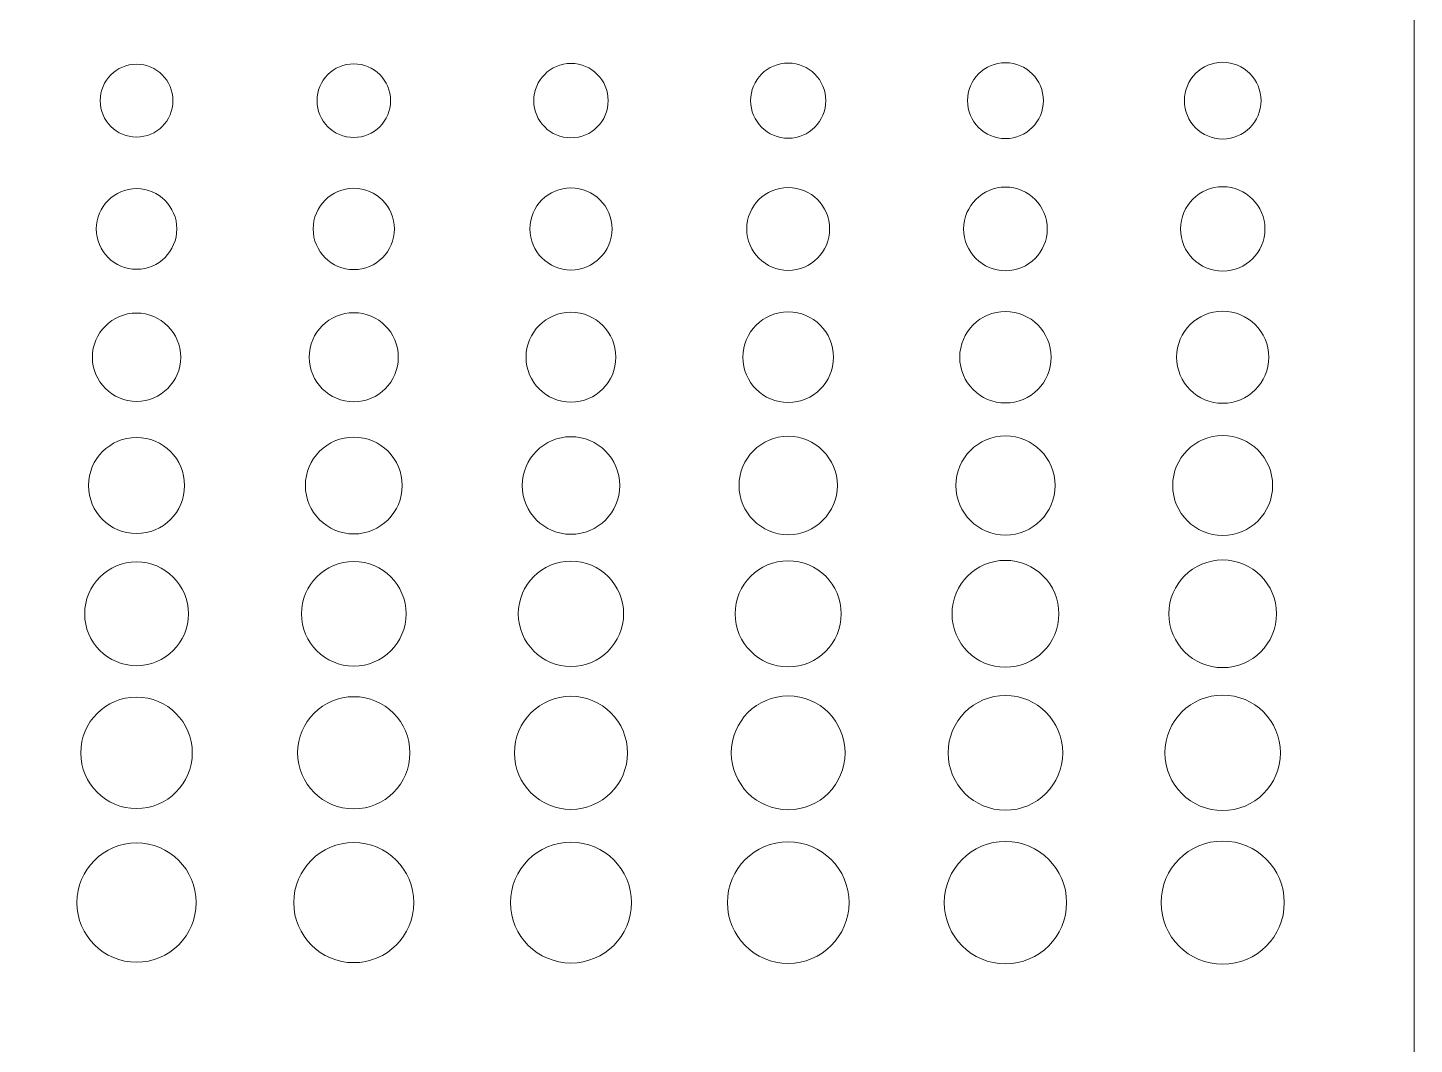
# Model space of a CAD drawing. Header units: inches. Extents: x 1.04 to 10.11, y -6.95 to -1.5.
# Drawn here: x 2.831 to 4.621, y -4.195 to -2.883 of the extents above; entities that cross this region are included whole.
import ezdxf

# ---------------------------------------------------------------- set-up
doc = ezdxf.new("R2010")
doc.units = ezdxf.units.IN
doc.header["$MEASUREMENT"] = 0
doc.layers.add('Layer 1', color=7, linetype='Continuous')

# ---------------------------------------------------------------- blocks, each defined once
blk = doc.blocks.new('block 69')
at = {"layer": 'Layer 1', "color": 7, "lineweight": 5, "true_color": 0xffffff}
for points in [[(2.9714, -2.9298), (2.9974, -2.9298), (3.0184, -2.9509), (3.0184, -2.9768), (3.0184, -3.0028), (2.9974, -3.0238), (2.9714, -3.0238), (2.9454, -3.0238), (2.9244, -3.0028), (2.9244, -2.9768), (2.9244, -2.9509), (2.9454, -2.9298), (2.9714, -2.9298)], [(3.2519, -2.9293), (3.2781, -2.9293), (3.2994, -2.9506), (3.2994, -2.9768), (3.2994, -3.0031), (3.2781, -3.0243), (3.2519, -3.0243), (3.2256, -3.0243), (3.2044, -3.0031), (3.2044, -2.9768), (3.2044, -2.9506), (3.2256, -2.9293), (3.2519, -2.9293)], [(3.5323, -2.9288), (3.5589, -2.9288), (3.5803, -2.9503), (3.5803, -2.9768), (3.5803, -3.0033), (3.5589, -3.0248), (3.5323, -3.0248), (3.5058, -3.0248), (3.4843, -3.0033), (3.4843, -2.9768), (3.4843, -2.9503), (3.5058, -2.9288), (3.5323, -2.9288)], [(3.8128, -2.9283), (3.8396, -2.9283), (3.8613, -2.95), (3.8613, -2.9768), (3.8613, -3.0036), (3.8396, -3.0253), (3.8128, -3.0253), (3.786, -3.0253), (3.7643, -3.0036), (3.7643, -2.9768), (3.7643, -2.95), (3.786, -2.9283), (3.8128, -2.9283)], [(4.0933, -2.9278), (4.1204, -2.9278), (4.1423, -2.9498), (4.1423, -2.9768), (4.1423, -3.0039), (4.1204, -3.0258), (4.0933, -3.0258), (4.0662, -3.0258), (4.0443, -3.0039), (4.0443, -2.9768), (4.0443, -2.9498), (4.0662, -2.9278), (4.0933, -2.9278)], [(4.3738, -2.9273), (4.4011, -2.9273), (4.4233, -2.9495), (4.4233, -2.9768), (4.4233, -3.0042), (4.4011, -3.0263), (4.3738, -3.0263), (4.3464, -3.0263), (4.3243, -3.0042), (4.3243, -2.9768), (4.3243, -2.9495), (4.3464, -2.9273), (4.3738, -2.9273)]]:
    blk.add_open_spline(points, degree=3, knots=[0, 0, 0, 0, 1, 1, 1, 2, 2, 2, 3, 3, 3, 4, 4, 4, 4], dxfattribs=at)
blk = doc.blocks.new('block 73')
at = {"layer": 'Layer 1', "color": 7, "lineweight": 5, "true_color": 0xffffff}
for points in [[(2.9714, -3.0904), (3.0001, -3.0904), (3.0234, -3.1137), (3.0234, -3.1424), (3.0234, -3.1711), (3.0001, -3.1944), (2.9714, -3.1944), (2.9427, -3.1944), (2.9194, -3.1711), (2.9194, -3.1424), (2.9194, -3.1137), (2.9427, -3.0904), (2.9714, -3.0904)], [(3.2519, -3.0899), (3.2809, -3.0899), (3.3044, -3.1134), (3.3044, -3.1424), (3.3044, -3.1714), (3.2809, -3.1949), (3.2519, -3.1949), (3.2229, -3.1949), (3.1994, -3.1714), (3.1994, -3.1424), (3.1994, -3.1134), (3.2229, -3.0899), (3.2519, -3.0899)], [(3.5323, -3.0894), (3.5616, -3.0894), (3.5853, -3.1131), (3.5853, -3.1424), (3.5853, -3.1717), (3.5616, -3.1954), (3.5323, -3.1954), (3.5031, -3.1954), (3.4793, -3.1717), (3.4793, -3.1424), (3.4793, -3.1131), (3.5031, -3.0894), (3.5323, -3.0894)], [(3.8128, -3.0889), (3.8424, -3.0889), (3.8663, -3.1129), (3.8663, -3.1424), (3.8663, -3.172), (3.8424, -3.1959), (3.8128, -3.1959), (3.7833, -3.1959), (3.7593, -3.172), (3.7593, -3.1424), (3.7593, -3.1129), (3.7833, -3.0889), (3.8128, -3.0889)], [(4.0933, -3.0884), (4.1231, -3.0884), (4.1473, -3.1126), (4.1473, -3.1424), (4.1473, -3.1722), (4.1231, -3.1964), (4.0933, -3.1964), (4.0635, -3.1964), (4.0393, -3.1722), (4.0393, -3.1424), (4.0393, -3.1126), (4.0635, -3.0884), (4.0933, -3.0884)], [(4.3738, -3.0879), (4.4039, -3.0879), (4.4283, -3.1123), (4.4283, -3.1424), (4.4283, -3.1725), (4.4039, -3.1969), (4.3738, -3.1969), (4.3437, -3.1969), (4.3193, -3.1725), (4.3193, -3.1424), (4.3193, -3.1123), (4.3437, -3.0879), (4.3738, -3.0879)]]:
    blk.add_open_spline(points, degree=3, knots=[0, 0, 0, 0, 1, 1, 1, 2, 2, 2, 3, 3, 3, 4, 4, 4, 4], dxfattribs=at)
blk = doc.blocks.new('block 77')
at = {"layer": 'Layer 1', "color": 7, "lineweight": 5, "true_color": 0xffffff}
for points in [[(2.9714, -3.251), (3.0029, -3.251), (3.0284, -3.2765), (3.0284, -3.308), (3.0284, -3.3395), (3.0029, -3.365), (2.9714, -3.365), (2.9399, -3.365), (2.9144, -3.3395), (2.9144, -3.308), (2.9144, -3.2765), (2.9399, -3.251), (2.9714, -3.251)], [(3.2519, -3.2505), (3.2836, -3.2505), (3.3094, -3.2762), (3.3094, -3.308), (3.3094, -3.3398), (3.2836, -3.3655), (3.2519, -3.3655), (3.2201, -3.3655), (3.1944, -3.3398), (3.1944, -3.308), (3.1944, -3.2762), (3.2201, -3.2505), (3.2519, -3.2505)], [(3.5323, -3.25), (3.5644, -3.25), (3.5903, -3.276), (3.5903, -3.308), (3.5903, -3.34), (3.5644, -3.366), (3.5323, -3.366), (3.5003, -3.366), (3.4743, -3.34), (3.4743, -3.308), (3.4743, -3.276), (3.5003, -3.25), (3.5323, -3.25)], [(3.8128, -3.2495), (3.8451, -3.2495), (3.8713, -3.2757), (3.8713, -3.308), (3.8713, -3.3403), (3.8451, -3.3665), (3.8128, -3.3665), (3.7805, -3.3665), (3.7543, -3.3403), (3.7543, -3.308), (3.7543, -3.2757), (3.7805, -3.2495), (3.8128, -3.2495)], [(4.0933, -3.249), (4.1259, -3.249), (4.1523, -3.2754), (4.1523, -3.308), (4.1523, -3.3406), (4.1259, -3.367), (4.0933, -3.367), (4.0607, -3.367), (4.0343, -3.3406), (4.0343, -3.308), (4.0343, -3.2754), (4.0607, -3.249), (4.0933, -3.249)], [(4.3738, -3.2485), (4.4066, -3.2485), (4.4333, -3.2751), (4.4333, -3.308), (4.4333, -3.3409), (4.4066, -3.3675), (4.3738, -3.3675), (4.3409, -3.3675), (4.3143, -3.3409), (4.3143, -3.308), (4.3143, -3.2751), (4.3409, -3.2485), (4.3738, -3.2485)]]:
    blk.add_open_spline(points, degree=3, knots=[0, 0, 0, 0, 1, 1, 1, 2, 2, 2, 3, 3, 3, 4, 4, 4, 4], dxfattribs=at)
blk = doc.blocks.new('block 81')
at = {"layer": 'Layer 1', "color": 7, "lineweight": 5, "true_color": 0xffffff}
for points in [[(2.9714, -3.4116), (3.0056, -3.4116), (3.0334, -3.4393), (3.0334, -3.4736), (3.0334, -3.5078), (3.0056, -3.5356), (2.9714, -3.5356), (2.9371, -3.5356), (2.9094, -3.5078), (2.9094, -3.4736), (2.9094, -3.4393), (2.9371, -3.4116), (2.9714, -3.4116)], [(3.2519, -3.4111), (3.2864, -3.4111), (3.3144, -3.4391), (3.3144, -3.4736), (3.3144, -3.5081), (3.2864, -3.5361), (3.2519, -3.5361), (3.2174, -3.5361), (3.1894, -3.5081), (3.1894, -3.4736), (3.1894, -3.4391), (3.2174, -3.4111), (3.2519, -3.4111)], [(3.5323, -3.4106), (3.5671, -3.4106), (3.5953, -3.4388), (3.5953, -3.4736), (3.5953, -3.5084), (3.5671, -3.5366), (3.5323, -3.5366), (3.4976, -3.5366), (3.4693, -3.5084), (3.4693, -3.4736), (3.4693, -3.4388), (3.4976, -3.4106), (3.5323, -3.4106)], [(3.8128, -3.4101), (3.8479, -3.4101), (3.8763, -3.4385), (3.8763, -3.4736), (3.8763, -3.5086), (3.8479, -3.5371), (3.8128, -3.5371), (3.7778, -3.5371), (3.7493, -3.5086), (3.7493, -3.4736), (3.7493, -3.4385), (3.7778, -3.4101), (3.8128, -3.4101)], [(4.0933, -3.4096), (4.1286, -3.4096), (4.1573, -3.4382), (4.1573, -3.4736), (4.1573, -3.5089), (4.1286, -3.5376), (4.0933, -3.5376), (4.0579, -3.5376), (4.0293, -3.5089), (4.0293, -3.4736), (4.0293, -3.4382), (4.0579, -3.4096), (4.0933, -3.4096)], [(4.3738, -3.4091), (4.4094, -3.4091), (4.4383, -3.438), (4.4383, -3.4736), (4.4383, -3.5092), (4.4094, -3.5381), (4.3738, -3.5381), (4.3381, -3.5381), (4.3093, -3.5092), (4.3093, -3.4736), (4.3093, -3.438), (4.3381, -3.4091), (4.3738, -3.4091)]]:
    blk.add_open_spline(points, degree=3, knots=[0, 0, 0, 0, 1, 1, 1, 2, 2, 2, 3, 3, 3, 4, 4, 4, 4], dxfattribs=at)
blk = doc.blocks.new('block 85')
at = {"layer": 'Layer 1', "color": 7, "lineweight": 5, "true_color": 0xffffff}
for points in [[(2.9714, -3.5722), (3.0084, -3.5722), (3.0384, -3.6022), (3.0384, -3.6392), (3.0384, -3.6762), (3.0084, -3.7062), (2.9714, -3.7062), (2.9344, -3.7062), (2.9044, -3.6762), (2.9044, -3.6392), (2.9044, -3.6022), (2.9344, -3.5722), (2.9714, -3.5722)], [(3.2519, -3.5717), (3.2892, -3.5717), (3.3194, -3.6019), (3.3194, -3.6392), (3.3194, -3.6765), (3.2892, -3.7067), (3.2519, -3.7067), (3.2146, -3.7067), (3.1844, -3.6765), (3.1844, -3.6392), (3.1844, -3.6019), (3.2146, -3.5717), (3.2519, -3.5717)], [(3.5323, -3.5712), (3.5699, -3.5712), (3.6003, -3.6016), (3.6003, -3.6392), (3.6003, -3.6767), (3.5699, -3.7072), (3.5323, -3.7072), (3.4948, -3.7072), (3.4643, -3.6767), (3.4643, -3.6392), (3.4643, -3.6016), (3.4948, -3.5712), (3.5323, -3.5712)], [(3.8128, -3.5707), (3.8507, -3.5707), (3.8813, -3.6013), (3.8813, -3.6392), (3.8813, -3.677), (3.8507, -3.7077), (3.8128, -3.7077), (3.775, -3.7077), (3.7443, -3.677), (3.7443, -3.6392), (3.7443, -3.6013), (3.775, -3.5707), (3.8128, -3.5707)], [(4.0933, -3.5702), (4.1314, -3.5702), (4.1623, -3.6011), (4.1623, -3.6392), (4.1623, -3.6773), (4.1314, -3.7082), (4.0933, -3.7082), (4.0552, -3.7082), (4.0243, -3.6773), (4.0243, -3.6392), (4.0243, -3.6011), (4.0552, -3.5702), (4.0933, -3.5702)], [(4.3738, -3.5697), (4.4121, -3.5697), (4.4433, -3.6008), (4.4433, -3.6392), (4.4433, -3.6776), (4.4121, -3.7087), (4.3738, -3.7087), (4.3354, -3.7087), (4.3043, -3.6776), (4.3043, -3.6392), (4.3043, -3.6008), (4.3354, -3.5697), (4.3738, -3.5697)]]:
    blk.add_open_spline(points, degree=3, knots=[0, 0, 0, 0, 1, 1, 1, 2, 2, 2, 3, 3, 3, 4, 4, 4, 4], dxfattribs=at)
blk = doc.blocks.new('block 89')
at = {"layer": 'Layer 1', "color": 7, "lineweight": 5, "true_color": 0xffffff}
for points in [[(2.9714, -3.7467), (3.0112, -3.7467), (3.0434, -3.7789), (3.0434, -3.8187), (3.0434, -3.8584), (3.0112, -3.8906), (2.9714, -3.8906), (2.9316, -3.8906), (2.8994, -3.8584), (2.8994, -3.8187), (2.8994, -3.7789), (2.9316, -3.7467), (2.9714, -3.7467)], [(3.2519, -3.7462), (3.2919, -3.7462), (3.3244, -3.7786), (3.3244, -3.8187), (3.3244, -3.8587), (3.2919, -3.8911), (3.2519, -3.8911), (3.2118, -3.8911), (3.1794, -3.8587), (3.1794, -3.8187), (3.1794, -3.7786), (3.2118, -3.7462), (3.2519, -3.7462)], [(3.5323, -3.7457), (3.5727, -3.7457), (3.6053, -3.7783), (3.6053, -3.8187), (3.6053, -3.859), (3.5727, -3.8916), (3.5323, -3.8916), (3.492, -3.8916), (3.4593, -3.859), (3.4593, -3.8187), (3.4593, -3.7783), (3.492, -3.7457), (3.5323, -3.7457)], [(3.8128, -3.7452), (3.8534, -3.7452), (3.8863, -3.7781), (3.8863, -3.8187), (3.8863, -3.8592), (3.8534, -3.8922), (3.8128, -3.8922), (3.7722, -3.8922), (3.7393, -3.8592), (3.7393, -3.8187), (3.7393, -3.7781), (3.7722, -3.7452), (3.8128, -3.7452)], [(4.0933, -3.7446), (4.1342, -3.7446), (4.1673, -3.7778), (4.1673, -3.8187), (4.1673, -3.8595), (4.1342, -3.8927), (4.0933, -3.8927), (4.0524, -3.8927), (4.0193, -3.8595), (4.0193, -3.8187), (4.0193, -3.7778), (4.0524, -3.7446), (4.0933, -3.7446)], [(4.3738, -3.7441), (4.4149, -3.7441), (4.4483, -3.7775), (4.4483, -3.8187), (4.4483, -3.8598), (4.4149, -3.8932), (4.3738, -3.8932), (4.3326, -3.8932), (4.2993, -3.8598), (4.2993, -3.8187), (4.2993, -3.7775), (4.3326, -3.7441), (4.3738, -3.7441)]]:
    blk.add_open_spline(points, degree=3, knots=[0, 0, 0, 0, 1, 1, 1, 2, 2, 2, 3, 3, 3, 4, 4, 4, 4], dxfattribs=at)
blk = doc.blocks.new('block 93')
at = {"layer": 'Layer 1', "color": 7, "lineweight": 5, "true_color": 0xffffff}
for points in [[(2.9714, -3.935), (3.0139, -3.935), (3.0484, -3.9695), (3.0484, -4.012), (3.0484, -4.0546), (3.0139, -4.089), (2.9714, -4.089), (2.9289, -4.089), (2.8944, -4.0546), (2.8944, -4.012), (2.8944, -3.9695), (2.9289, -3.935), (2.9714, -3.935)], [(3.2519, -3.9345), (3.2947, -3.9345), (3.3294, -3.9692), (3.3294, -4.012), (3.3294, -4.0548), (3.2947, -4.0895), (3.2519, -4.0895), (3.2091, -4.0895), (3.1744, -4.0548), (3.1744, -4.012), (3.1744, -3.9692), (3.2091, -3.9345), (3.2519, -3.9345)], [(3.5323, -3.934), (3.5754, -3.934), (3.6104, -3.9689), (3.6104, -4.012), (3.6104, -4.0551), (3.5754, -4.09), (3.5323, -4.09), (3.4893, -4.09), (3.4543, -4.0551), (3.4543, -4.012), (3.4543, -3.9689), (3.4893, -3.934), (3.5323, -3.934)], [(3.8128, -3.9335), (3.8562, -3.9335), (3.8913, -3.9687), (3.8913, -4.012), (3.8913, -4.0554), (3.8562, -4.0905), (3.8128, -4.0905), (3.7695, -4.0905), (3.7343, -4.0554), (3.7343, -4.012), (3.7343, -3.9687), (3.7695, -3.9335), (3.8128, -3.9335)], [(4.0933, -3.933), (4.1369, -3.933), (4.1723, -3.9684), (4.1723, -4.012), (4.1723, -4.0556), (4.1369, -4.091), (4.0933, -4.091), (4.0497, -4.091), (4.0143, -4.0556), (4.0143, -4.012), (4.0143, -3.9684), (4.0497, -3.933), (4.0933, -3.933)], [(4.3738, -3.9325), (4.4177, -3.9325), (4.4533, -3.9681), (4.4533, -4.012), (4.4533, -4.0559), (4.4177, -4.0915), (4.3738, -4.0915), (4.3299, -4.0915), (4.2943, -4.0559), (4.2943, -4.012), (4.2943, -3.9681), (4.3299, -3.9325), (4.3738, -3.9325)]]:
    blk.add_open_spline(points, degree=3, knots=[0, 0, 0, 0, 1, 1, 1, 2, 2, 2, 3, 3, 3, 4, 4, 4, 4], dxfattribs=at)

msp = doc.modelspace()

# ---------------------------------------------------------------- linework, layer by layer
at = {"layer": 'Layer 1', "color": 7, "lineweight": 5, "true_color": 0xffffff}
msp.add_lwpolyline([(4.6212, -5.5625), (1.0406, -5.5625), (1.0406, -1.5006), (4.6212, -1.5006), (4.6212, -5.5625)], dxfattribs=at)

# ---------------------------------------------------------------- block references
at = {"layer": 'Layer 1'}
for name in ['block 69', 'block 73', 'block 77', 'block 81', 'block 85', 'block 89', 'block 93']:
    msp.add_blockref(name, (0, 0), dxfattribs=at)

doc.saveas('drawing.dxf')
